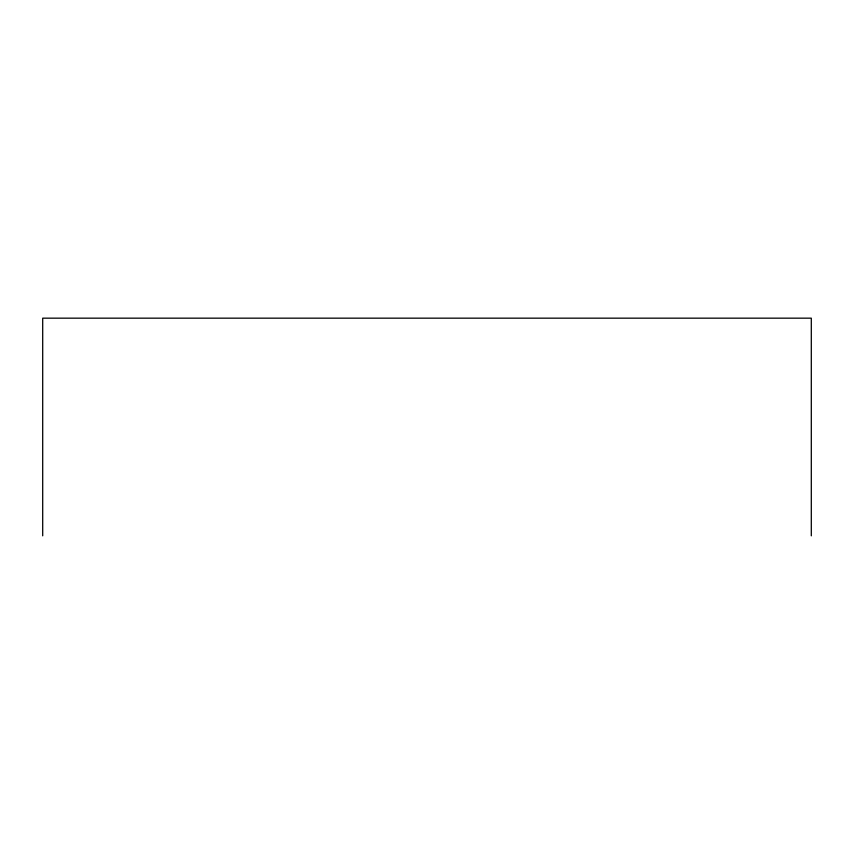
<?xml version="1.0" encoding="UTF-8"?>
<svg xmlns="http://www.w3.org/2000/svg" width="854" height="854" viewBox="0 0 854 854"><rect width="100%" height="100%" fill="white"/><g stroke="black" fill="none" stroke-linecap="round" stroke-linejoin="round"><path stroke-width="1.28" d="M811.3 535.832L811.3 318.168L42.7 318.168L42.7 535.832"/></g></svg>
